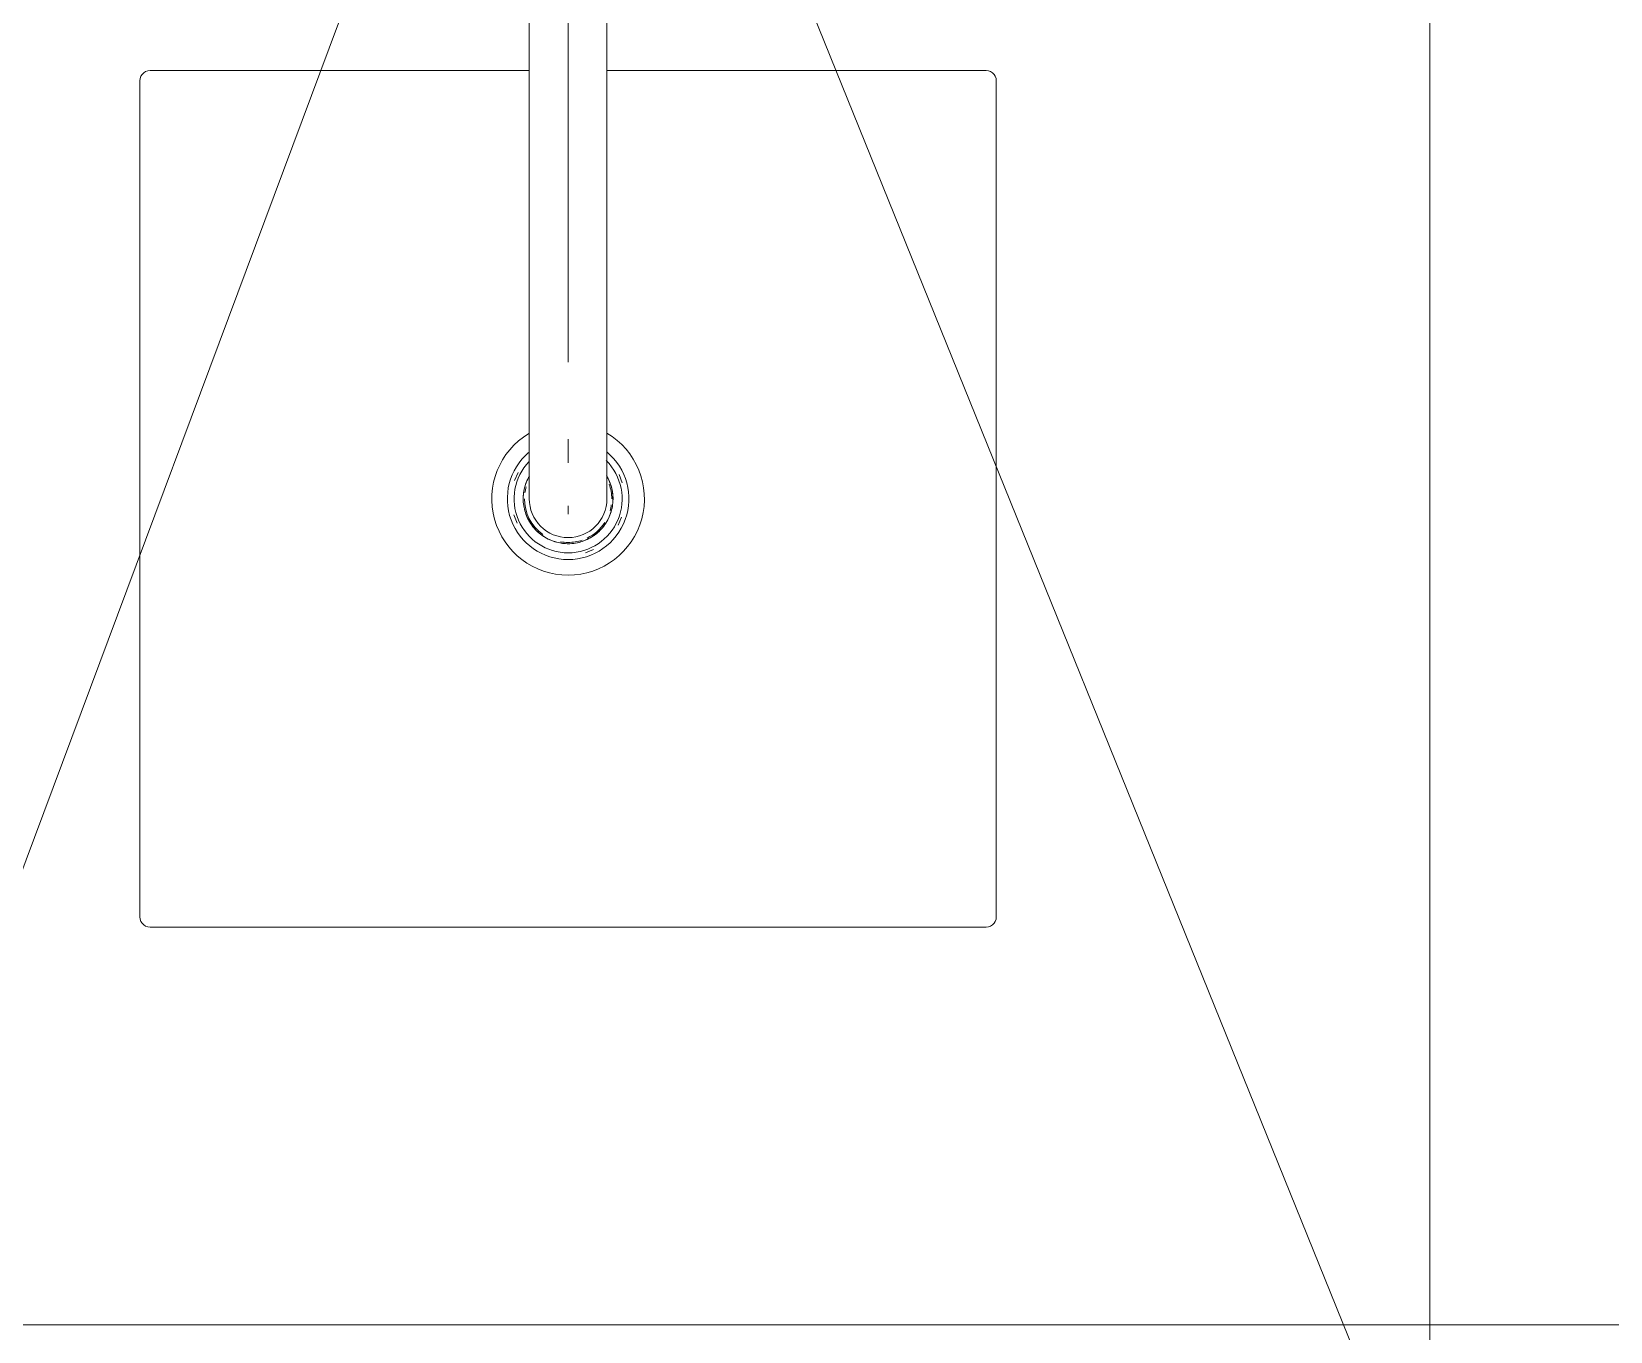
# Model space of a CAD drawing. Header units: millimetres. Extents: x -8546 to 211781, y -3000 to 31870.
# Drawn here: x 24225.8 to 24693.5, y 6432.3 to 6817.3 of the extents above; entities that cross this region are included whole.
import ezdxf

# ---------------------------------------------------------------- set-up
doc = ezdxf.new("R2010")
doc.units = ezdxf.units.MM
for name, color, linetype, lineweight in [('A-DETL', 90, 'Continuous', 9), ('A-FLOR-PATT', 8, 'Continuous', 9), ('P-SANR-FIXT', 6, 'Continuous', 9)]:
    doc.layers.add(name, color=color, linetype=linetype, lineweight=lineweight)

# ---------------------------------------------------------------- blocks, each defined once
blk = doc.blocks.new('Plumbing_Fixtures-Grohe-Allure-Rainshower_Shower_System_Wall_Mounted-12-METRIC - Allure 27 469 000-445960-1ste verdieping')
at = {"layer": 'P-SANR-FIXT'}
for p, q in [((3705.74, 7038.18), (3705.74, 6719.37)), ((3717.24, 7038.37), (3717.24, 6719.37)), ((3728.74, 6719.37), (3728.74, 7038.18)), ((3705.79, 6805.72), (3593.39, 6805.72)), ((3841.09, 6805.72), (3728.7, 6805.72)), ((3590.39, 6802.73), (3590.39, 6555.02)), ((3844.09, 6555.02), (3844.09, 6802.73)), ((3717.24, 6689.49), (3717.24, 6696.58)), ((3702.43, 6686.7), (3701.4, 6684.32)), ((3733.3, 6683.64), (3732.37, 6686.06)), ((3717.24, 6674.34), (3717.24, 6676.82)), ((3701.18, 6674.11), (3702.11, 6671.69)), ((3732.05, 6671.05), (3733.08, 6673.42)), ((3722.35, 6662.92), (3724.75, 6663.9)), ((3593.39, 6552.02), (3841.09, 6552.02))]:
    blk.add_line(p, q, dxfattribs=at)
at = {"layer": 'P-SANR-FIXT', "flags": 128}
for points in [[(3593.39, 6805.72), (3592.72, 6805.65), (3592.09, 6805.43), (3591.52, 6805.07), (3591.05, 6804.6), (3590.69, 6804.03), (3590.47, 6803.39), (3590.39, 6802.73)], [(3590.47, 6803.39), (3590.69, 6804.03), (3591.05, 6804.6), (3591.52, 6805.07), (3592.09, 6805.43), (3592.72, 6805.65)], [(3844.09, 6802.73), (3844.02, 6803.39), (3843.8, 6804.03), (3843.44, 6804.6), (3842.96, 6805.07), (3842.39, 6805.43), (3841.76, 6805.65), (3841.09, 6805.72)], [(3841.76, 6805.65), (3842.39, 6805.43), (3842.96, 6805.07), (3843.44, 6804.6), (3843.8, 6804.03), (3844.02, 6803.39)], [(3705.74, 6719.37), (3705.74, 6717.75), (3705.74, 6716.14), (3705.74, 6714.53), (3705.74, 6712.92), (3705.74, 6711.33), (3705.74, 6709.75), (3705.74, 6708.18), (3705.74, 6706.63), (3705.74, 6705.11), (3705.74, 6703.6), (3705.74, 6702.12), (3705.74, 6700.67), (3705.74, 6699.25), (3705.74, 6697.86), (3705.74, 6696.51), (3705.74, 6695.19), (3705.74, 6693.91), (3705.74, 6692.67), (3705.74, 6691.47), (3705.74, 6690.32), (3705.74, 6689.22), (3705.74, 6688.16), (3705.74, 6687.15), (3705.74, 6686.2), (3705.74, 6685.29), (3705.74, 6684.45), (3705.74, 6683.65), (3705.74, 6682.92), (3705.74, 6682.24), (3705.74, 6681.63), (3705.74, 6681.07), (3705.74, 6680.57), (3705.74, 6680.14), (3705.74, 6679.77), (3705.74, 6679.46), (3705.74, 6679.22), (3705.74, 6679.04), (3705.74, 6678.93), (3705.74, 6678.88), (3705.74, 6678.87)], [(3728.74, 6678.87), (3728.74, 6678.91), (3728.74, 6679), (3728.74, 6679.17), (3728.74, 6679.39), (3728.74, 6679.68), (3728.74, 6680.04), (3728.74, 6680.45), (3728.74, 6680.93), (3728.74, 6681.47), (3728.74, 6682.07), (3728.74, 6682.73), (3728.74, 6683.45), (3728.74, 6684.23), (3728.74, 6685.06), (3728.74, 6685.95), (3728.74, 6686.89), (3728.74, 6687.88), (3728.74, 6688.93), (3728.74, 6690.02), (3728.74, 6691.16), (3728.74, 6692.34), (3728.74, 6693.57), (3728.74, 6694.84), (3728.74, 6696.15), (3728.74, 6697.49), (3728.74, 6698.87), (3728.74, 6700.29), (3728.74, 6701.73), (3728.74, 6703.2), (3728.74, 6704.7), (3728.74, 6706.22), (3728.74, 6707.76), (3728.74, 6709.32), (3728.74, 6710.9), (3728.74, 6712.49), (3728.74, 6714.09), (3728.74, 6715.7), (3728.74, 6717.32), (3728.74, 6718.94), (3728.74, 6719.37)], [(3705.77, 6685.61), (3705.51, 6685.14), (3705.27, 6684.67), (3705.05, 6684.19), (3704.85, 6683.69), (3704.66, 6683.19), (3704.5, 6682.69), (3704.36, 6682.17), (3704.24, 6681.66), (3704.14, 6681.13), (3704.06, 6680.61), (3704, 6680.08), (3703.96, 6679.55), (3703.94, 6679.02), (3703.95, 6678.49), (3703.97, 6677.95), (3704.02, 6677.42), (3704.09, 6676.9), (3704.18, 6676.37), (3704.29, 6675.85), (3704.42, 6675.34), (3704.57, 6674.83), (3704.74, 6674.32), (3704.94, 6673.83), (3705.15, 6673.34), (3705.38, 6672.86), (3705.63, 6672.39), (3705.9, 6671.93), (3706.18, 6671.48), (3706.49, 6671.05), (3706.81, 6670.62), (3707.15, 6670.21), (3707.5, 6669.82), (3707.87, 6669.43), (3708.26, 6669.07), (3708.66, 6668.72), (3709.07, 6668.38), (3709.5, 6668.06), (3709.94, 6667.76), (3710.39, 6667.48), (3710.85, 6667.21), (3711.32, 6666.97), (3711.8, 6666.74), (3712.29, 6666.53), (3712.79, 6666.34), (3713.29, 6666.17), (3713.8, 6666.03), (3714.32, 6665.9), (3714.84, 6665.79), (3715.37, 6665.71), (3715.89, 6665.64), (3716.42, 6665.6), (3716.96, 6665.58), (3717.24, 6665.57)], [(3717.24, 6665.57), (3717.77, 6665.58), (3718.31, 6665.62), (3718.83, 6665.67), (3719.36, 6665.74), (3719.88, 6665.84), (3720.4, 6665.96), (3720.92, 6666.09), (3721.43, 6666.25), (3721.93, 6666.43), (3722.42, 6666.62), (3722.91, 6666.84), (3723.38, 6667.08), (3723.85, 6667.33), (3724.31, 6667.61), (3724.75, 6667.9), (3725.18, 6668.21), (3725.61, 6668.53), (3726.01, 6668.88), (3726.4, 6669.23), (3726.78, 6669.61), (3727.15, 6670), (3727.49, 6670.4), (3727.82, 6670.82), (3728.14, 6671.25), (3728.43, 6671.69), (3728.71, 6672.14), (3728.97, 6672.61), (3729.21, 6673.08), (3729.44, 6673.56), (3729.64, 6674.05), (3729.82, 6674.55), (3729.98, 6675.06), (3730.13, 6675.57), (3730.25, 6676.09), (3730.35, 6676.61), (3730.43, 6677.14), (3730.49, 6677.67), (3730.53, 6678.2), (3730.54, 6678.73), (3730.54, 6679.26), (3730.51, 6679.79), (3730.46, 6680.32), (3730.39, 6680.85), (3730.3, 6681.38), (3730.19, 6681.9), (3730.06, 6682.41), (3729.91, 6682.92), (3729.74, 6683.42), (3729.55, 6683.92), (3729.34, 6684.41), (3729.1, 6684.89), (3728.85, 6685.36), (3728.59, 6685.82)], [(3590.39, 6555.02), (3590.47, 6554.36), (3590.69, 6553.72), (3591.05, 6553.15), (3591.52, 6552.68), (3592.09, 6552.32), (3592.72, 6552.1), (3593.39, 6552.02)], [(3592.72, 6552.1), (3592.09, 6552.32), (3591.52, 6552.68), (3591.05, 6553.15), (3590.69, 6553.72), (3590.47, 6554.36)], [(3841.09, 6552.02), (3841.76, 6552.1), (3842.39, 6552.32), (3842.96, 6552.68), (3843.44, 6553.15), (3843.8, 6553.72), (3844.02, 6554.36), (3844.09, 6555.02)], [(3844.02, 6554.36), (3843.8, 6553.72), (3843.44, 6553.15), (3842.96, 6552.68), (3842.39, 6552.32), (3841.76, 6552.1)]]:
    blk.add_lwpolyline(points, dxfattribs=at)
at = {"layer": 'P-SANR-FIXT'}
for radius, start, end in [(22.6, 121.0947, 270), (22.6, 270, 59.5524), (18, 130.5161, 270), (16, 136.3688, 270), (18, 270, 50.1641), (16, 270, 45), (13.3, 155.5283, 270), (13.3, 270, 23.9062), (12.92, 164.0152, 172.1294), (12.92, 0, 19.7029), (12.92, 179.8641, 234.5672), (11.5, 179.861, 270), (11.5, 270, 0), (12.92, 344.0152, 352.1294), (12.92, 296.0155, 327.1523), (12.92, 259.854, 270), (12.92, 270, 288.7351)]:
    blk.add_arc((3717.24, 6678.87), radius, start, end, dxfattribs=at)

msp = doc.modelspace()

# ---------------------------------------------------------------- hatches: boundary and pattern name
at = {"layer": 'A-FLOR-PATT'}
h = msp.add_hatch(dxfattribs=at)
h.set_pattern_fill('FP_115', color=256, style=0, pattern_type=2)
h.set_pattern_definition([(270, (23739.73, 4633.88), (450, 3e-14), []), (0, (23739.73, 4633.88), (0, 450), [])])
h.paths.add_polyline_path([(22969.73, 2116.88), (24169.73, 2116.88), (24169.73, 2226.87), (23294.73, 2226.87), (23220.66, 2233.01), (23148.62, 2251.26), (23080.56, 2281.11), (23018.34, 2321.76), (22969.73, 2366.51), (22969.73, 2226.87)])
h.paths.add_polyline_path([(22799.73, 2709.69), (22846.27, 2709.69), (22846.27, 2714.04), (22858.5, 2787.34), (22882.63, 2857.64), (22918.01, 2923), (22963.66, 2981.65), (23018.34, 3031.99), (23080.56, 3072.64), (23148.62, 3102.49), (23225.27, 3121.12), (23294.73, 3126.87), (24194.73, 3126.87), (24268.8, 3120.74), (24344.17, 3101.03), (24408.91, 3072.64), (24471.13, 3031.99), (24525.81, 2981.65), (24571.46, 2923), (24606.83, 2857.64), (24632.12, 2780.4), (24643.19, 2709.69), (24904.73, 2709.69), (24904.73, 4119.94), (24902.05, 4119.37), (24902.05, 4116.87), (24886.49, 4116.87), (24886.49, 4119.38), (24881.78, 4119.38), (24881.78, 4659.37), (24904.73, 4659.37), (24904.73, 7150.87), (24494.73, 7150.87), (24494.73, 7117.87), (24478.78, 7117.87), (24479.73, 7083.07), (24486.23, 7082.25), (24486.98, 7083.07), (24543.73, 7082.26), (24543.73, 7035.07), (24486.98, 7035.9), (24486.23, 7035.07), (24396.06, 7035.07), (24396.23, 6805.72), (24508.58, 6805.72), (24511.58, 6802.73), (24511.58, 6555.02), (24508.58, 6552.02), (24260.88, 6552.02), (24257.88, 6555.02), (24257.88, 6802.73), (24260.88, 6805.72), (24373.28, 6805.72), (24373.23, 7035.07), (24283.23, 7035.89), (24282.53, 7035.69), (24235.66, 7035.07), (24235.66, 7035.34), (24225.79, 7036.59), (24225.79, 7082.87), (24282.53, 7082.06), (24283.23, 7083.07), (24289.73, 7083.07), (24289.73, 7117.87), (24274.73, 7117.87), (24274.73, 7150.87), (23904.73, 7150.87), (23904.73, 5716.87), (23804.73, 5716.87), (23804.73, 7150.87), (22574.73, 7150.87), (22574.73, 7144.87), (22582.73, 7144.87), (22582.73, 7094.87), (22574.73, 7094.87), (22574.73, 6294.87), (22582.73, 6294.87), (22582.73, 6244.87), (22574.73, 6244.87), (22574.73, 5116.87), (22643.47, 5116.87), (22643.47, 5190.98), (23055.89, 5190.25), (23055.89, 5116.87), (23094.73, 5116.88), (23094.73, 3596.87), (23055.89, 3596.87), (23055.08, 3522.77), (22643.47, 3522.77), (22643.47, 3596.87), (22574.73, 3596.87), (22574.73, 2709.69), (22792.84, 2709.69)])
h.paths.add_polyline_path([(22792.84, 3546.93), (23031.99, 3546.93), (23031.99, 3596.87), (22667.37, 3596.87), (22667.37, 3546.93)])
h.paths.add_polyline_path([(22667.37, 5116.87), (23031.99, 5116.87), (23031.99, 5166.82), (22667.37, 5166.82), (22667.37, 5118.51)])
h.paths.add_polyline_path([(24344.73, 7092.16), (24345.38, 7092.92), (24345.38, 7096.87), (24369.08, 7096.87), (24369.08, 7127.07), (24349.73, 7127.29), (24349.73, 7150.87), (24344.73, 7150.87), (24344.73, 7117.87), (24328.78, 7117.87), (24329.73, 7092.16)])
h.paths.add_polyline_path([(24439.73, 7096.87), (24440.68, 7117.87), (24424.73, 7117.87), (24424.73, 7150.87), (24419.73, 7150.87), (24419.26, 7127.07), (24400.38, 7127.07), (24400.38, 7096.87), (24419.26, 7097.55), (24415.51, 7109.13), (24416.52, 7112.88), (24419.73, 7115.82), (24423.01, 7116.63), (24426.76, 7115.62), (24429.51, 7112.88), (24436.17, 7096.87), (24439.29, 7096.87)])

# ---------------------------------------------------------------- linework, layer by layer
at = {"layer": 'A-DETL'}
for p, q in [((23904.73, 5716.87), (24384.73, 7001.87)), ((24384.73, 7001.87), (24904.73, 5716.87))]:
    msp.add_line(p, q, dxfattribs=at)

# ---------------------------------------------------------------- block references
at = {"layer": 'P-SANR-FIXT'}
msp.add_blockref('Plumbing_Fixtures-Grohe-Allure-Rainshower_Shower_System_Wall_Mounted-12-METRIC - Allure 27 469 000-445960-1ste verdieping', (20667.49, 0), dxfattribs=at)

doc.saveas('drawing.dxf')
